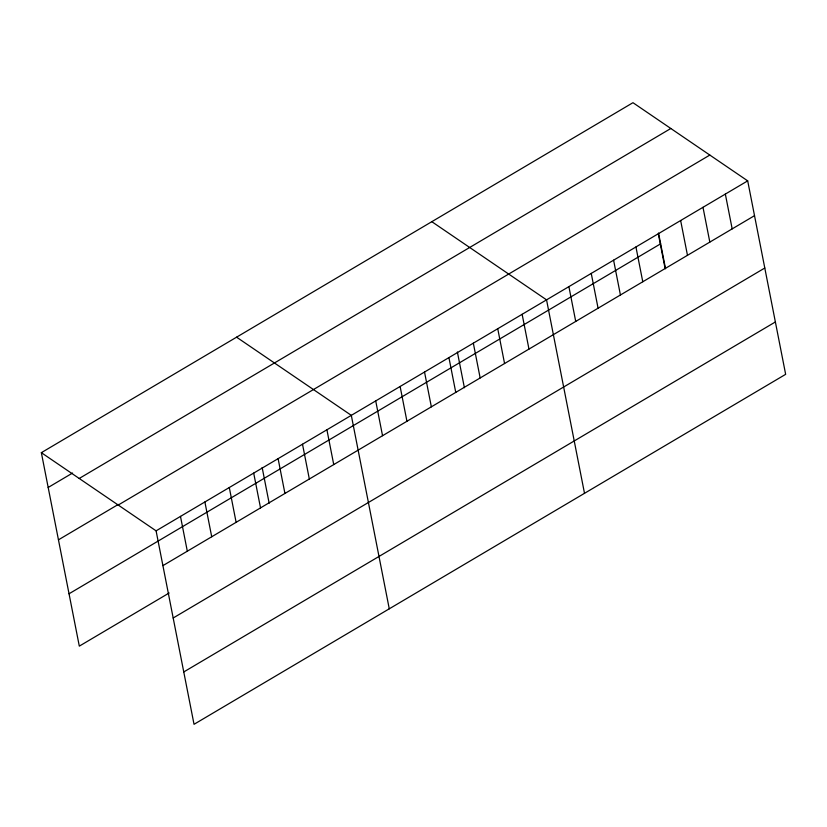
<?xml version="1.0" encoding="UTF-8"?>
<svg xmlns="http://www.w3.org/2000/svg" width="827" height="827" viewBox="0 0 827 827"><rect width="100%" height="100%" fill="white"/><g stroke="black" fill="none" stroke-linecap="round" stroke-linejoin="round"><path stroke-width="1.24" d="M41.35 452.669L632.965 102.693L747.691 180.865L785.65 374.331L194.035 724.307L156.086 530.841L41.35 452.669L79.309 646.135L169.163 592.99M48.173 487.475L72.58 473.034M79.216 478.471L670.821 128.485M58.448 539.835L118.354 504.398M118.22 505.049L709.835 155.062M156.086 530.841L747.691 180.865M69.034 593.776L660.649 243.8M162.909 565.637L754.524 215.661M173.184 617.996L764.789 268.02M183.77 671.948L775.375 321.961M431.818 221.688L546.544 299.85L584.503 493.316M236.584 337.178L351.31 415.35L389.269 608.817M725.341 194.087L732.174 228.883M702.991 207.308L709.824 242.104M680.642 220.52L687.475 255.326M658.53 233.007L665.539 268.734M658.292 233.741L665.125 268.548M635.942 246.963L642.775 281.769M613.593 260.185L620.426 294.991M591.243 273.406L598.076 308.213M568.893 286.628L575.726 321.434M522.137 314.291L528.97 349.087M497.74 328.722L504.563 363.529M473.333 343.164L480.156 377.96M457.383 352.002L464.392 387.729M448.927 357.605L455.76 392.401M424.53 372.036L431.353 406.832M400.123 386.478L406.946 421.274M375.716 400.909L382.539 435.705M326.913 429.782L333.736 464.578M302.506 444.223L309.329 479.019M278.099 458.654L284.933 493.45M262.149 467.493L269.157 503.219M253.693 473.096L260.526 507.892M229.296 487.527L236.119 522.333M204.889 501.968L211.712 536.764M180.482 516.399L187.315 551.206"/></g></svg>
